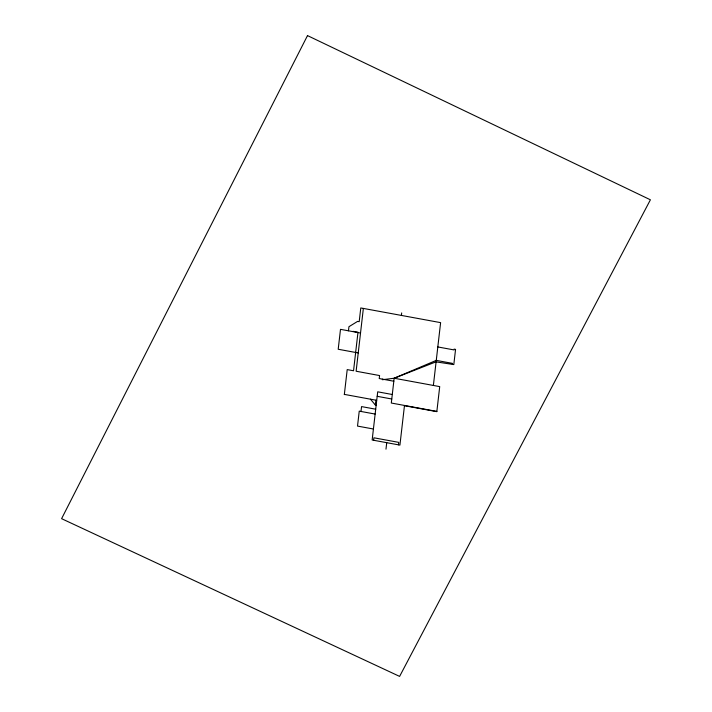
<?xml version="1.0" encoding="UTF-8"?>
<svg xmlns="http://www.w3.org/2000/svg" width="712" height="712" viewBox="0 0 712 712"><rect width="100%" height="100%" fill="white"/><g stroke="black" fill="none" stroke-linecap="round" stroke-linejoin="round"><path stroke-width="1.07" d="M433.377 385.45L440.612 322.634L360.779 307.949L359.195 321.69L357.593 321.397L348.942 326.71L348.471 330.813M344.323 394.635L347.207 369.599L353.544 370.765L357.985 332.255L352.974 331.329M363.36 308.43L356.125 371.237L379.576 375.553L379.229 378.544L393.816 381.223M360.993 411.465L361.554 406.597L375.705 409.195M376.167 405.155L375.366 405.003L375.918 400.197M373.613 440.265L373.898 437.8L398.747 442.366L398.462 444.84M382.451 379.131L382.38 379.719L394.163 378.232L435.967 361.856L453.811 364.58L455.555 349.387L454.096 349.111L454.007 349.921L437.809 346.94M385.984 449.174L386.732 442.686M452.343 364.313L452.458 363.369L436.26 360.388L394.163 378.232L391.306 403.028L436.865 411.403M401.39 315.425L401.684 312.924M404.487 405.448L399.922 445.107L372.154 439.998L376.692 400.598L375.892 400.447M360.53 333.029L340.496 329.345L338.2 349.254L358.234 352.938M394.163 378.232L439.713 386.616L436.83 411.661L404.46 405.707M392.285 394.501L377.698 391.814L376.719 400.34L344.35 394.386M377.182 396.317L391.769 398.996M375.135 414.064L359.24 411.144L357.522 426.088L373.417 429.007M370.436 399.183L375.366 405.003M307.504 35.6L61.597 518.674L399.61 676.4L650.403 199.796L307.504 35.6"/></g></svg>
